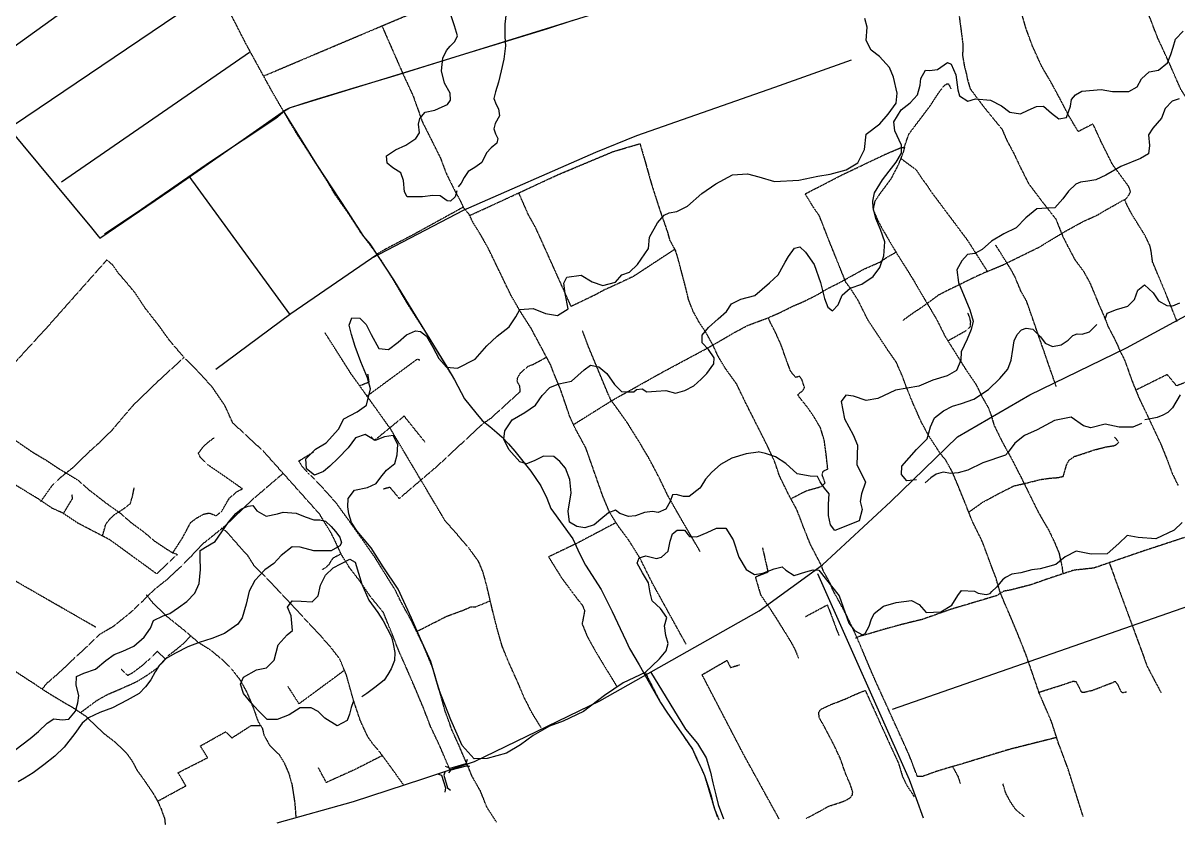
# Model space of a CAD drawing. Header units: inches. Extents: x 656613 to 663183, y 2250019 to 2254699.
# Drawn here: x 658431 to 660230, y 2250039 to 2251288 of the extents above; entities that cross this region are included whole.
import ezdxf

# ---------------------------------------------------------------- set-up
doc = ezdxf.new("R2010")
doc.units = ezdxf.units.IN
doc.header["$MEASUREMENT"] = 0
doc.linetypes.add('DASHED', pattern=[0.75, 0.5, -0.25])

msp = doc.modelspace()

# ---------------------------------------------------------------- linework, layer by layer
at = {"color": 4, "linetype": 'Continuous'}
for p, q in [((658351.73, 2251204.76), (658679.62, 2251441.58)), ((658415.72, 2251129.42), (658734.58, 2251344.98)), ((658490.58, 2251040.81), (658783.65, 2251243.09)), ((658846.7, 2250834.88), (658689.59, 2251049.58)), ((660285.15, 2250392.89), (659784.83, 2250218.6))]:
    msp.add_line(p, q, dxfattribs=at)
at = {"color": 7, "linetype": 'DASHED'}
for points in [[(659097.73, 2250741.51), (659056.41, 2250809.46), (659030.03, 2250850.71), (659006.74, 2250889.98), (658989.5, 2250917.66), (658975.69, 2250937.01), (658956.71, 2250962.37), (658937.91, 2250991.55), (658917.86, 2251019.94), (658902.94, 2251044.86), (658855.68, 2251118.56), (658819.82, 2251179.98), (658777.84, 2251256.56), (658697.39, 2251414.07), (658676.34, 2251456.16), (658664.04, 2251477.05), (658656.12, 2251493.95), (658638.69, 2251516.33)], [(660198.5, 2251265.65), (660162.35, 2251359.81), (660144.43, 2251412.86), (660135.85, 2251439.65), (660132.78, 2251455.85), (660131.06, 2251467.51), (660131.65, 2251478.18), (660133.08, 2251484.04), (660143.37, 2251492.31), (660156.73, 2251499.11), (660165.56, 2251503.3), (660175.17, 2251507), (660175.17, 2251507), (660175.42, 2251507)], [(658805.61, 2251205.91), (658905.81, 2251248.39), (659027.42, 2251299.83), (659108.8, 2251326.25)], [(659888.7, 2251304.63), (659895.13, 2251255.69), (659894.68, 2251237.65), (659897.51, 2251220.92), (659901.04, 2251207.51), (659902.18, 2251200.67), (659906.5, 2251186)], [(659933.25, 2250901.34), (659957.23, 2250911.37), (660014.45, 2250939.45), (660053.44, 2250963.17), (660082.91, 2250979.39), (660104.6, 2250989.12), (660119.95, 2250998.26), (660134.56, 2251006.36), (660144.37, 2251012.1), (660148.16, 2251013.43), (660153.4, 2251019.61), (660156.34, 2251025.76), (660153.66, 2251033.59), (660128.42, 2251067.75), (660110.25, 2251104.06), (660102.85, 2251120.46), (660098.63, 2251129.54), (660097.59, 2251131.05), (660074.91, 2251119.26), (660060.78, 2251142.92), (660046.32, 2251170.65), (660032.4, 2251196.35), (660017.74, 2251221.27), (660003.47, 2251252.81), (659993.07, 2251281.36), (659987.38, 2251301.59)], [(658989.97, 2251283.99), (659023.4, 2251207.8), (659038.45, 2251175.26), (659053.13, 2251134.08), (659066.81, 2251106.86), (659081.03, 2251078.37), (659090.61, 2251053.12), (659103.77, 2251026.65), (659111.37, 2251013.05), (659116.65, 2251001.44), (659040.12, 2250959.35), (658998.05, 2250937.36), (658981.92, 2250928.28)], [(660385.09, 2250913.07), (660377.8, 2250927.33), (660358.41, 2250962.08), (660335.88, 2251001.86), (660317.04, 2251033.57), (660302.89, 2251059), (660294.18, 2251078.17), (660288.33, 2251093.32), (660283.01, 2251107.2), (660276.18, 2251120.56), (660261.84, 2251141.67), (660248.25, 2251164.07), (660234.67, 2251185.19), (660224.63, 2251207.89), (660217.23, 2251225.05), (660198.5, 2251265.65)], [(659803.53, 2251094.48), (659811.36, 2251115.92), (659832.49, 2251143.94), (659845.41, 2251161.16), (659854.82, 2251175.79), (659860.77, 2251184.52), (659867.25, 2251191.74), (659870.01, 2251193.81), (659872.56, 2251193.6), (659875.18, 2251189.07), (659876.5, 2251186.04)], [(659906.5, 2251186), (659927.83, 2251157.62), (659956.13, 2251123), (659963.28, 2251106.34), (659974.84, 2251084.67), (659985.13, 2251062.73), (659997.5, 2251038.27), (660016.23, 2251013.41), (660039.88, 2250983.04), (660051.04, 2250955.26), (660058.4, 2250940.89), (660069.44, 2250919.97), (660083.23, 2250901.39), (660093.2, 2250883.25), (660099.83, 2250867.34), (660107.53, 2250848.66), (660115.46, 2250830.74), (660121.31, 2250815.59), (660129.72, 2250799.71), (660136.05, 2250786.6), (660139.76, 2250777.76), (660147.13, 2250763.14), (660158.61, 2250731.05), (660169.76, 2250703.53), (660180.83, 2250680.83), (660203.79, 2250631.64), (660214.95, 2250603.86), (660221.61, 2250585.92), (660230.57, 2250567.51)], [(659126.63, 2250988.55), (659171.17, 2251008.9), (659263.45, 2251051.74), (659350.26, 2251088.16), (659391.98, 2251100.49), (659399.81, 2251073.68), (659410.1, 2251037.01), (659418.69, 2251010.21), (659424.06, 2250993.78), (659429.67, 2250977.86), (659435.02, 2250962.19), (659438.28, 2250950.3), (659447.46, 2250933.42)], [(659712.63, 2250884.77), (659687.15, 2250948.08), (659671.47, 2250988.23), (659662.09, 2251001.55), (659649.53, 2251022.19), (659706.72, 2251051.79), (659775.3, 2251084.36), (659791.45, 2251091.22), (659799.53, 2251094.64), (659804.11, 2251094.46), (659802.2, 2251087.32), (659794.89, 2251068.4), (659783.08, 2251045.61), (659773.15, 2251032.24), (659765.44, 2251021.96), (659757.77, 2251010.15), (659755.18, 2250997.92), (659761.8, 2250982.52), (659768.38, 2250969.66), (659790.89, 2250931.4)], [(659798.41, 2251077.52), (659822.24, 2251059.94), (659832.16, 2251044.85), (659839.7, 2251035.06), (659845.19, 2251026.25), (659902.16, 2250950.15), (659933.25, 2250901.34), (659907.53, 2250889.51), (659889.63, 2250880.59), (659870.22, 2250871.14), (659857.87, 2250864.85), (659838.79, 2250850.84), (659829.25, 2250844.08), (659817.69, 2250836.53), (659808.4, 2250829.78), (659801.87, 2250825.11)], [(659446.2, 2250935.75), (659381.81, 2250893.53), (659356.35, 2250881.45), (659336.42, 2250872.5), (659322.57, 2250864.92), (659284.76, 2250846.8), (659254.63, 2250913.91), (659229.8, 2250968.91), (659218.26, 2250989.56), (659203.21, 2251023.77)], [(660228.88, 2250823.21), (660211.21, 2250867.27), (660200.89, 2250891.99), (660190.82, 2250915.96), (660188.51, 2250932.68), (660186.85, 2250940.78), (660179.47, 2250956.41), (660168.76, 2250973.77), (660160.4, 2250987.11), (660152.54, 2251001.21), (660147.24, 2251013.11)], [(659463.76, 2250320.64), (659411.62, 2250415.08), (659391.62, 2250455.16), (659374.11, 2250483.09), (659357.98, 2250504.69), (659344.66, 2250525.83), (659333.78, 2250552.08), (659307.86, 2250625.87), (659291.07, 2250656.86), (659282.35, 2250676.03), (659275.65, 2250696), (659268.16, 2250717.73), (659258.89, 2250739.95), (659252.51, 2250756.36), (659222.31, 2250812.8), (659205.33, 2250839.47), (659191.19, 2250863.89), (659155.62, 2250937.52), (659143.04, 2250959.68), (659132.06, 2250977.29), (659125.74, 2250990.41), (659116.65, 2251001.44)], [(660040.49, 2250722.25), (659994.55, 2250854.78), (659985.64, 2250870.4), (659979.28, 2250885.8), (659976.36, 2250892.86), (659970.58, 2250903.45), (659954.9, 2250928.61), (659945.75, 2250943.21)], [(659287.82, 2250662.31), (659351.04, 2250701.74), (659426.56, 2250744.07), (659497.34, 2250782.01), (659516.72, 2250792.98), (659539.37, 2250806.29), (659560.02, 2250817.29), (659589.82, 2250828.42), (659610.01, 2250837.12), (659629.92, 2250847.08), (659646.57, 2250854.2), (659665.73, 2250863.64), (659686.36, 2250875.65), (659701.74, 2250883.26), (659741.52, 2250905.22), (659766.25, 2250916.02), (659775.04, 2250922.26), (659790.89, 2250931.4), (659816.5, 2250890.63), (659836.67, 2250856.14), (659854.21, 2250826.68), (659867.11, 2250800.71), (659899, 2250749.63), (659915.95, 2250724.74), (659924.65, 2250706.58), (659934.61, 2250689.2), (659939.4, 2250676.83), (659943.46, 2250662.15), (659956.11, 2250636.43), (659971.59, 2250608.22), (659985.79, 2250580.49), (660012.92, 2250525.51), (660028.9, 2250498.07), (660037.6, 2250479.91), (660045.02, 2250462.23), (660047.52, 2250449.82), (660049.43, 2250442.48), (660050.94, 2250430.03)], [(659675.05, 2250442.38), (659657.38, 2250476.3), (659647.02, 2250502.31), (659636.64, 2250529.59), (659624.3, 2250552.27), (659609.55, 2250582.27), (659602.32, 2250603.76), (659590.7, 2250629.24), (659567.28, 2250675.63), (659554.38, 2250701.34), (659542.52, 2250726.06), (659525.08, 2250750.18), (659513.83, 2250769.06), (659505.64, 2250786.71), (659494.63, 2250806.36), (659484.19, 2250822.2), (659474.75, 2250839.33), (659467.84, 2250857.01), (659463.99, 2250873.47), (659450.13, 2250925.84), (659447.46, 2250933.42)], [(659095.52, 2250125.62), (659080.49, 2250160.96), (659065.89, 2250191.79), (659054.36, 2250221.79), (659039.81, 2250256.38), (659029.01, 2250281.31), (659016.46, 2250309.55), (659005.43, 2250337.52), (658992.28, 2250369.71), (658972.55, 2250394.05), (658954.31, 2250420.44), (658938.97, 2250440.28), (658926.94, 2250459.91), (658918.24, 2250478.57), (658911.39, 2250492.69), (658893.08, 2250522.89), (658805.77, 2250620.62), (658757.74, 2250665.1), (658745.07, 2250692.59), (658725.52, 2250721.25), (658702.73, 2250746.3), (658681.01, 2250768.06), (658658.71, 2250794.13), (658643.09, 2250815.99), (658621.52, 2250843.6), (658605.35, 2250867.99), (658592.89, 2250883.04), (658579.67, 2250898.33), (658570.04, 2250911.9), (658561.27, 2250919.13), (658468.04, 2250814.04), (658385.73, 2250724.1)], [(660082.56, 2250051.75), (660058.66, 2250127.29), (660044.28, 2250165.44), (660033.27, 2250199.57), (660014.21, 2250243.74), (660002.96, 2250276.6), (659993.6, 2250303.65), (659980.85, 2250335.72), (659969.44, 2250363.24), (659959.65, 2250385.7), (659953.02, 2250401.86), (659946.81, 2250423.11), (659924.7, 2250481.97), (659909.95, 2250511.72), (659897.72, 2250542.79), (659887.11, 2250568.79), (659878.36, 2250589.49), (659868.4, 2250607.38), (659859.31, 2250618.42), (659841.55, 2250645.84), (659830, 2250667.25), (659816.25, 2250698.55), (659808.28, 2250718.24), (659800.02, 2250740.22), (659791.3, 2250759.9), (659777.48, 2250779.76), (659746.95, 2250826.03), (659732.47, 2250855.28), (659720.19, 2250874.65), (659712.12, 2250885.45)], [(659871.78, 2250793.24), (659900.01, 2250809.1), (659906.76, 2250815.56), (659907.4, 2250822.68), (659905.49, 2250830.28), (659902.83, 2250837.09)], [(659627.11, 2250547.11), (659651.88, 2250559.81), (659668.83, 2250564.39), (659676.16, 2250567.05), (659680.39, 2250571.94), (659675.86, 2250584.57), (659677.54, 2250589.93), (659684.6, 2250593.6), (659682.48, 2250613.39), (659679.26, 2250637.73), (659673.33, 2250657.45), (659664.17, 2250673.06), (659652.95, 2250689.66), (659644.38, 2250700.2), (659638.92, 2250707.48), (659638.37, 2250710.01), (659645.65, 2250715.46), (659648.36, 2250720.33), (659644.6, 2250732.21), (659640.94, 2250737.75), (659634.62, 2250736.12), (659626.83, 2250745.66), (659619.9, 2250764.1), (659611.89, 2250786.84), (659603.16, 2250806.27), (659594.75, 2250822.65), (659591.85, 2250829.29)], [(659237.88, 2250190.47), (659223.17, 2250214.49), (659211.33, 2250237.94), (659202.05, 2250260.15), (659188.32, 2250290.43), (659177.44, 2250316.94), (659169.61, 2250344), (659161.69, 2250375.64), (659156.49, 2250397.66), (659151.29, 2250419.43), (659147.24, 2250433.34), (659140.61, 2250449.24), (659124.99, 2250470.85), (659115.14, 2250481.88), (659106.57, 2250492.41), (659088.44, 2250512.71), (659003.38, 2250655.95), (658942.2, 2250741.38), (658900.93, 2250806.28)], [(659485.75, 2250464.75), (659453.54, 2250520.15), (659434.93, 2250552.89), (659421.49, 2250580.88), (659405.46, 2250611.12), (659389.5, 2250637.81), (659372.77, 2250664.73), (659356.62, 2250687.6), (659346.73, 2250700.91), (659342.25, 2250710.75), (659312.02, 2250783.45), (659302.7, 2250808.21), (659302.7, 2250808.21)], [(658661.23, 2250464.5), (658671.29, 2250460.26), (658639.02, 2250430.04), (658566.2, 2250483.02), (658516.81, 2250508.71), (658493.07, 2250524.57), (658476.42, 2250532.19), (658454.75, 2250546.7), (658427.63, 2250563.37), (658408.36, 2250574.4), (658355.2, 2250607.03), (658229.85, 2250686.62), (658165.62, 2250728.05), (658135.83, 2250746.38), (658111.94, 2250761.51), (658100.91, 2250767.69), (658100.65, 2250767.94), (658110.05, 2250779.35)], [(658681.77, 2250767.3), (658639.5, 2250728.8), (658618.5, 2250708.41), (658602.5, 2250692.92), (658589.05, 2250677.21), (658569.87, 2250654.56), (658550.14, 2250634.69), (658533.61, 2250620.21), (658520.87, 2250607.56), (658508.12, 2250595.17), (658498.84, 2250587.91), (658489.07, 2250579.89), (658475.08, 2250566.21), (658458.1, 2250542.52)], [(658966.73, 2250707.13), (659045.23, 2250764.83), (659049.07, 2250763.36)], [(658992.28, 2250562.54), (659002.14, 2250565.23), (659016.93, 2250547.43), (659076.05, 2250597.88), (659147.85, 2250664.54), (659160.66, 2250673.38), (659205.2, 2250713.96), (659205.05, 2250722.34), (659200.6, 2250730.15), (659201.52, 2250736.01), (659205.72, 2250742.93), (659217.23, 2250753.27), (659225.56, 2250756.45), (659246.44, 2250767.69)], [(658955.16, 2250723.29), (658970.11, 2250729.11), (658968.12, 2250741.27)], [(660251.15, 2250732), (660228.1, 2250723.07), (660213.57, 2250740.63), (660164.57, 2250716.35)], [(659057.04, 2250635.5), (659024.64, 2250675.84), (658978.53, 2250638.04), (658973.1, 2250643.54)], [(658418.96, 2250637.99), (658445.44, 2250619.86), (658466.75, 2250607.23), (658485.26, 2250594.82), (658516.58, 2250576), (658532.84, 2250561.51), (658562.19, 2250538.85), (658582.52, 2250524.43), (658598.25, 2250510.7), (658619.36, 2250495.03), (658634.57, 2250482.05), (658655.39, 2250468.15), (658664.13, 2250462.69), (658679.23, 2250486.05), (658692.03, 2250510.12), (658701.57, 2250517.13), (658712.39, 2250523.14), (658720.24, 2250524.79), (658724.33, 2250523.58), (658732, 2250520.65), (658740.52, 2250527.9), (658752.37, 2250548.15), (658764.64, 2250558.5), (658772.71, 2250562.44), (658745.19, 2250581.83), (658718.44, 2250600.21), (658706.8, 2250612.23), (658704.16, 2250618.03), (658712.11, 2250628.82), (658719.12, 2250635.03), (658728.65, 2250642.29)], [(659904.27, 2250526.14), (659925.71, 2250541.44), (659950.9, 2250555.04), (659974.58, 2250567.1), (659993.83, 2250571.46), (660016.36, 2250577.15), (660030.56, 2250579.15), (660043.51, 2250580.11), (660051.61, 2250582.01), (660057.13, 2250601.16), (660060.83, 2250607.31), (660069.12, 2250613.03), (660084.8, 2250618.1), (660099.71, 2250623.16), (660118.69, 2250628.03), (660130.36, 2250629.73), (660133.38, 2250631.05), (660138.15, 2250634.94), (660134.25, 2250639.96), (660131.14, 2250643.21)], [(659168.41, 2250043.24), (659153.53, 2250066.15), (659143.7, 2250091.06), (659130.33, 2250114.73), (659123.43, 2250131.65), (659117.89, 2250144.01), (659110.2, 2250162.19), (659099.11, 2250186.66), (659088.44, 2250216.22), (659079.22, 2250249.61), (659069.24, 2250283.25), (659054.4, 2250318.84), (659035.69, 2250357.43), (659021.27, 2250383.37), (659010.21, 2250405.81), (658994.54, 2250430.72), (658978.33, 2250456.89), (658940.31, 2250510.67), (658918.7, 2250540.57), (658897.45, 2250564.37), (658885.03, 2250577.65), (658875.73, 2250586.14), (658866.15, 2250596.91), (658860.65, 2250605.97), (658883.28, 2250620.04)], [(657910.36, 2250599.89), (658148.81, 2250449.18), (658291.85, 2250359.4), (658366.07, 2250312.52), (658447.52, 2250259.4), (658462.14, 2250249.4)], [(658836.11, 2250586.66), (658785.49, 2250543.33), (658745.24, 2250504.34), (658710.9, 2250476.63), (658691.21, 2250455.8), (658670.55, 2250435.39), (658653.72, 2250420.04), (658635.37, 2250405.45), (658616.24, 2250386.56), (658598.9, 2250370.19), (658571.89, 2250348.31), (658550.43, 2250335.69), (658530.92, 2250317.1), (658510.16, 2250297.98), (658495.41, 2250283.77), (658478.65, 2250268.53), (658467.62, 2250259.21), (658460.41, 2250250.46), (658493.27, 2250230.39), (658508.42, 2250221.73), (658527.44, 2250209.07), (658556.11, 2250181.82), (658573.88, 2250168.13), (658592.22, 2250150.37), (658601.6, 2250137.05), (658608.43, 2250123.95), (658621.19, 2250106.11), (658633.96, 2250087.25), (658640.52, 2250075.66), (658645.53, 2250064.82), (658649, 2250055.22), (658651.4, 2250048.65), (658652.33, 2250038.75)], [(658554.78, 2250489.77), (658559.93, 2250507.82), (658566.4, 2250515.8), (658572.9, 2250522), (658588.99, 2250532.41), (658598.01, 2250539.66), (658601.61, 2250551.91), (658603.95, 2250563.89)], [(658543.99, 2250346.93), (658409.41, 2250424.2), (658278.06, 2250512.09), (658259.29, 2250524.76), (658259.29, 2250525.01), (658268.99, 2250537.1), (658273.74, 2250541.49), (658261.93, 2250548.68), (658261.68, 2250548.42)], [(658493.83, 2250524.17), (658507.68, 2250546.9), (658507.56, 2250553.75)], [(659354.77, 2250509.78), (659293.13, 2250477.27), (659249.52, 2250456.52), (659270.42, 2250423.05), (659286.55, 2250401.45), (659296.7, 2250387.89), (659301.88, 2250381.87), (659305.85, 2250372.79), (659303.98, 2250363.1), (659301.89, 2250352.15), (659309.58, 2250333.21), (659319.03, 2250315.82), (659327.93, 2250300.72), (659355.65, 2250254.85)], [(659023.43, 2250101.58), (659004.04, 2250128.53), (658985.82, 2250153.4), (658976.75, 2250163.68), (658967.89, 2250176.25), (658956.28, 2250201.47), (658945.57, 2250233.32), (658934.74, 2250272.02), (658924.39, 2250297.27), (658910.62, 2250315.09), (658895.59, 2250332.14), (658850.02, 2250381.23), (658827.76, 2250405.02), (658807.56, 2250426.55), (658791.81, 2250441.3), (658781.36, 2250457.9), (658773.07, 2250466.92), (658760.89, 2250480.96), (658753.37, 2250489.48), (658748.96, 2250494.75), (658740.2, 2250501.73)], [(660261.34, 2250493.54), (660174.63, 2250465), (660098.81, 2250438.93), (660067.85, 2250435.65), (660030.19, 2250423.13), (660000.37, 2250412.76), (659969.75, 2250404.91), (659958.85, 2250402.97), (659947.53, 2250395.93), (659876.46, 2250374.76), (659832.24, 2250359.08), (659800.1, 2250351.22), (659772.52, 2250343.68), (659752.03, 2250337.51), (659733.57, 2250332.4), (659727.76, 2250329.77)], [(658926.33, 2250461.22), (658913.32, 2250454.11), (658909.85, 2250448.97), (658907.39, 2250444.36), (658903.39, 2250440.49), (658896.35, 2250436.06)], [(659583.01, 2250470.32), (659591.53, 2250432.6), (659571.84, 2250424.92), (659579.94, 2250397.36), (659592.19, 2250379.51), (659604.2, 2250360.89), (659618.84, 2250337.49), (659627.99, 2250322.38), (659633.77, 2250311.8), (659636.69, 2250304.22), (659639.08, 2250298.67)], [(660041.21, 2250174.96), (659967.41, 2250156.37), (659897.36, 2250134.96), (659868.78, 2250126.64), (659851.33, 2250121.29), (659839.96, 2250117.05), (659831.88, 2250114.13), (659824.25, 2250114.27), (659811.47, 2250147.61), (659755.2, 2250271.5), (659730.17, 2250330.86), (659713.94, 2250365.38), (659700.02, 2250391.08), (659692.15, 2250405.44), (659688.16, 2250415.8), (659677.93, 2250434.19), (659674.87, 2250442.72)], [(660123.12, 2250447.29), (660182.55, 2250285.22), (660204.1, 2250244.39)], [(658622.51, 2250398.03), (658632.94, 2250384.73), (658654.38, 2250364.23), (658682.98, 2250341.3), (658704.13, 2250323.08), (658722.62, 2250311.68), (658742.21, 2250295.47), (658755.4, 2250282.21), (658768.65, 2250265.14), (658778.62, 2250247.25), (658784.17, 2250234.38), (658791.08, 2250216.96), (658796.96, 2250200.03), (658803.49, 2250189.71), (658806.22, 2250178.58), (658815.14, 2250162.45), (658829.87, 2250148.2), (658837.45, 2250136.12), (658845.12, 2250118.2), (658849.72, 2250102.01), (658852.57, 2250083.77), (658854.29, 2250072.61), (658854.97, 2250062.72), (658855.54, 2250059.17), (658855.63, 2250050.71)], [(659044.09, 2250340.11), (659091.24, 2250364.13), (659114, 2250372.3), (659122.4, 2250375.79), (659128.6, 2250378.68), (659135.72, 2250378.54), (659158.76, 2250388.05)], [(659649.91, 2250363.38), (659683.91, 2250381.69), (659702.02, 2250333.69)], [(658520.37, 2250213.78), (658546.59, 2250233.25), (658563.2, 2250242.4), (658584.9, 2250251.62), (658608.6, 2250262.41), (658624.95, 2250272.57), (658641.26, 2250284.25), (658659.22, 2250304.35), (658670.51, 2250312.9), (658679.77, 2250320.67), (658692.21, 2250333.35)], [(658652.71, 2250297.06), (658640.33, 2250309.13), (658628.83, 2250298.03), (658616.31, 2250286.92), (658601.01, 2250275.25), (658593.96, 2250271.58), (658583.63, 2250281.07)], [(659608.81, 2250048.18), (659552.4, 2250150.47), (659488.79, 2250272.72), (659527.55, 2250295.17), (659533.08, 2250284.07), (659547.75, 2250288.36)], [(658931.6, 2250279.67), (658860.79, 2250227.44), (658843.81, 2250254.36)], [(659400.28, 2250276.18), (659424.06, 2250229.44), (659460.36, 2250176.43), (659473.97, 2250156.56), (659492.56, 2250115.85), (659508.04, 2250063.76), (659515.2, 2250046.65)], [(660013.6, 2250245.51), (660053.36, 2250258.07), (660067.01, 2250262.86), (660071.34, 2250262.16), (660076.34, 2250252.58), (660079.5, 2250246.02), (660083.83, 2250245.58), (660097.25, 2250248.58), (660129.11, 2250260.94), (660132.17, 2250262.69), (660135.72, 2250258.58), (660141.52, 2250246.47), (660143.59, 2250244.73), (660147.89, 2250245.81), (660149.92, 2250246.1)], [(659650.99, 2250048.83), (659674.17, 2250061.13), (659685.49, 2250067.66), (659700.91, 2250072.73), (659712.28, 2250076.71), (659719.58, 2250081.14), (659723.31, 2250085.78), (659723.49, 2250090.1), (659719.73, 2250101.98), (659713.39, 2250116.11), (659703.77, 2250143.15), (659694.27, 2250163.33), (659684.29, 2250182.49), (659676.67, 2250196.6), (659671.43, 2250205.67), (659670.53, 2250214.04), (659674, 2250219.17), (659690.14, 2250226.54), (659712.11, 2250235.01), (659726.99, 2250241.84), (659733.8, 2250244.74), (659743.15, 2250248.19), (659781.45, 2250163.92), (659794.65, 2250135.41), (659801.12, 2250113.91), (659807.44, 2250101.05), (659811.37, 2250094.76), (659815.53, 2250088.98), (659819.2, 2250082.43)], [(658640.52, 2250075.66), (658684.57, 2250099.72), (658672.28, 2250120.11), (658718.39, 2250143.43), (658707.15, 2250161.8), (658746.66, 2250184.01), (658756.48, 2250174.5), (658786.39, 2250193.77), (658801.08, 2250193.52)], [(658990.67, 2250146.78), (658948.69, 2250125.39), (658903.29, 2250104.87), (658890.95, 2250128.06)], [(659879.09, 2250129.65), (659887.55, 2250113.98), (659891.04, 2250103.36)], [(659990.82, 2250051.54), (659977.93, 2250062.01), (659969.06, 2250075.09), (659962.76, 2250086.68), (659960.36, 2250092.99), (659957.65, 2250102.61)]]:
    msp.add_lwpolyline(points, dxfattribs=at)
at = {"color": 7, "linetype": 'Continuous'}
for points in [[(658826.95, 2250041.75), (658945.44, 2250075.38), (659053.58, 2250110.41), (659134.31, 2250137.83), (659329.26, 2250232.26), (659577.52, 2250372.38), (659676.52, 2250443.97), (659783.14, 2250542.97), (659886.71, 2250643.49), (659999.42, 2250708.98), (660150.2, 2250782.09), (660310.13, 2250868.91), (660422.84, 2250932.88), (660526.4, 2250989.23), (660757.91, 2251076.05), (660896.51, 2251138.49), (661071.67, 2251199.42), (661397.61, 2251330.4)], [(659009.1, 2251206.32), (659112.53, 2251238.3), (659248.35, 2251279.89), (659287.95, 2251292.8)], [(657929.83, 2251124.15), (658061.32, 2251178.32), (658124.15, 2251204.79), (658168.88, 2251216.92), (658203.73, 2251231.41), (658295.01, 2251260.99), (658537.57, 2250969.44)], [(658837.99, 2251151.58), (658845.88, 2251156.51), (658881.13, 2251167.64), (658944.61, 2251187.1), (659009.1, 2251206.32)], [(658537.57, 2250969.44), (658547.91, 2250956.43), (658550.69, 2250953.37), (658661.24, 2251028.73), (658779.18, 2251110.39), (658839.84, 2251153.11)], [(658836.28, 2251151.78), (658888.14, 2251067.81), (658936.03, 2250995.19), (658961.48, 2250955.96), (658971.07, 2250944.22)], [(658971.07, 2250944.22), (659007.87, 2250888.43), (659043.63, 2250829.34), (659090.99, 2250752.67), (659102.82, 2250732.55), (659118.42, 2250703.02), (659136.08, 2250681.09), (659146.18, 2250668.84), (659158.07, 2250659.63), (659169.19, 2250650.43), (659177.54, 2250643.01), (659187.13, 2250632.8), (659196.98, 2250621.32), (659222.21, 2250589.95), (659237.34, 2250567.28), (659246.89, 2250547.93), (659253.16, 2250531.66), (659287.2, 2250484.76), (659298.01, 2250461.86), (659307.31, 2250443.53), (659331.5, 2250405.58), (659348.59, 2250371.47), (659361.41, 2250345.01), (659370.71, 2250324.91), (659375.47, 2250313.46), (659390.58, 2250288), (659411.47, 2250251.33), (659424.06, 2250229.44), (659433.63, 2250214.66), (659460.36, 2250176.43), (659473.97, 2250156.56), (659480.75, 2250141.3), (659487.54, 2250127.55), (659492.56, 2250115.85), (659498.06, 2250098.57), (659502.81, 2250083.83), (659505.54, 2250072.65), (659508.04, 2250063.76), (659510.54, 2250056.64), (659512.55, 2250051.8)], [(659088.33, 2250130.15), (659096.3, 2250127.16), (659121.23, 2250134.64), (659123.23, 2250141.12)], [(659094.31, 2250119.68), (659097.8, 2250124.67), (659121.73, 2250130.65), (659126.72, 2250130.15)], [(659076.56, 2250118.46), (659082.89, 2250116.02), (659089.22, 2250096.55), (659087.76, 2250089.74)], [(659087.76, 2250120.89), (659086.3, 2250116.51), (659092.14, 2250096.55), (659097.01, 2250092.66)]]:
    msp.add_lwpolyline(points, dxfattribs=at)
at = {"color": 4, "linetype": 'Continuous'}
for points in [[(658557.72, 2250959.9), (658615.57, 2250998.22), (658723.05, 2251072.8), (658824.82, 2251140.18), (658834.83, 2251148.97), (658839.84, 2251153.11), (658845.88, 2251156.51), (658849.17, 2251157.58), (659045.35, 2251217.54), (659311.8, 2251300.2)], [(658974.62, 2250922.69), (659117.07, 2250996.78), (659323.44, 2251086.99), (659387.31, 2251113.2), (659602.26, 2251188.39), (659721.83, 2251231.24)], [(658731.29, 2250749.26), (658848.17, 2250835.97), (658981.96, 2250927.72)], [(659834.01, 2250049.12), (659822.81, 2250079.44), (659811.88, 2250109.25), (659669.1, 2250430.24)], [(659408.3, 2250277.48), (659462.95, 2250188.08), (659481.63, 2250165.64), (659495.23, 2250143.23), (659501.72, 2250120.86), (659505.7, 2250104.35), (659510.43, 2250085.8), (659513.89, 2250070.32), (659522.15, 2250048.09)]]:
    msp.add_lwpolyline(points, dxfattribs=at)
at = {"color": 1, "linetype": 'Continuous'}
for points in [[(659106.66, 2251027.03), (659104.27, 2251017.61), (659097.01, 2251010.9), (659091.41, 2251011.58), (659080.61, 2251019.04), (659069.16, 2251019.89), (659053.43, 2251017.62), (659038.69, 2251017.41), (659029.28, 2251017.78), (659025.09, 2251025.33), (659023.78, 2251043.08), (659019.26, 2251054.94), (659006.93, 2251062.63), (658998.16, 2251070.12), (658996.96, 2251081.27), (659011.04, 2251090.61), (659027.18, 2251098.21), (659042.76, 2251108.59), (659048.46, 2251117.3), (659047.22, 2251130.73), (659048.85, 2251139.9), (659057.58, 2251149.67), (659072.53, 2251152.93), (659083.63, 2251157.66), (659091.96, 2251161.34), (659096.93, 2251168.27), (659096.49, 2251179.17), (659087.59, 2251194.53), (659082.94, 2251214), (659084.65, 2251233.57), (659090.81, 2251245.59), (659096.28, 2251252.52), (659103.79, 2251259.49), (659107.96, 2251268.43), (659102.87, 2251284.35), (659097.25, 2251301.02)], [(659184.05, 2251309.15), (659181.38, 2251286.52), (659181.45, 2251266.97), (659182.45, 2251252.77), (659179.75, 2251231.92), (659175.73, 2251214.09), (659171.45, 2251196.26), (659166.87, 2251181.47), (659164.25, 2251170.78), (659167.96, 2251161.44), (659171.38, 2251154.64), (659173.34, 2251144), (659166.17, 2251131.72), (659164.27, 2251123.57), (659166.69, 2251115.73), (659170.37, 2251108.68), (659169.22, 2251101.3), (659160.19, 2251093.81), (659152.69, 2251086.34), (659145.57, 2251071.26), (659134.52, 2251063.48), (659124.46, 2251056.99), (659118.01, 2251047.5), (659113.32, 2251039.06), (659108.58, 2251033.41)], [(659400.28, 2250276.18), (659365.73, 2250260.14), (659336.59, 2250240.38), (659304.22, 2250215.74), (659272.47, 2250200.26), (659251.25, 2250192.57), (659225.57, 2250178.2), (659205.99, 2250163.67), (659184.11, 2250150.62), (659153.76, 2250142.03), (659133.68, 2250141.71), (659115.03, 2250162.26), (659097.56, 2250202.64), (659078.71, 2250250.11), (659066.02, 2250293.36), (659050.16, 2250328.94), (659036.15, 2250360.74), (659015.29, 2250406.4), (658992.08, 2250440.84), (658973.27, 2250470.53), (658951.47, 2250496.62), (658942.61, 2250509.94), (658938.56, 2250523.6), (658936.85, 2250534.5), (658937.39, 2250547.21), (658947.33, 2250560.57), (658967.59, 2250564.7), (658980.96, 2250570.75), (658988.15, 2250580.77), (658996.86, 2250591.57), (659009.9, 2250601.94), (659013.74, 2250615.46), (659014.73, 2250631.74), (659007.37, 2250645.6), (658994.2, 2250643.36), (658979.29, 2250638.05), (658963.89, 2250646.95), (658948.99, 2250641.9), (658937.3, 2250626.47), (658921.57, 2250610.22), (658908.82, 2250598.08), (658898.81, 2250589.29), (658884.92, 2250583.74), (658872.56, 2250593.46), (658871.52, 2250609.45), (658886.26, 2250624.16), (658902.86, 2250634.32), (658922.57, 2250655.71), (658930.69, 2250671.59), (658951.34, 2250682.58), (658966.15, 2250692.97), (658972.32, 2250718.47), (658967.71, 2250735.42), (658956.87, 2250760.41), (658948.07, 2250784.4), (658942.67, 2250802.87), (658939.11, 2250817.55), (658942.99, 2250828.78), (658955.44, 2250828.47), (658965.27, 2250818.71), (658973.42, 2250803.09), (658984.97, 2250781.17), (659000.25, 2250779.63), (659015.55, 2250791.3), (659028.32, 2250802.42), (659042.19, 2250808.98), (659050.08, 2250807.84), (659059.61, 2250800.62), (659069.05, 2250783.49), (659078.51, 2250765.85), (659090.68, 2250752.32), (659107.74, 2250750.81), (659135.2, 2250764.7), (659153.65, 2250785.57), (659169.4, 2250800.55), (659188.47, 2250814.81), (659198.63, 2250830.47), (659205.04, 2250842), (659225.6, 2250843.59), (659244.79, 2250835.76), (659263.4, 2250832.75), (659279.99, 2250843.17), (659275.26, 2250866.98), (659273.21, 2250882.95), (659277.88, 2250892.42), (659300.19, 2250895.31), (659317.39, 2250885.16), (659334.27, 2250879.58), (659354, 2250884.71), (659363.97, 2250896.05), (659375.85, 2250900.04), (659388.35, 2250912.18), (659405.46, 2250937.34), (659406.68, 2250954.64), (659419.26, 2250976.94), (659429.48, 2250989.04), (659437.55, 2250992.46), (659449.71, 2250994.69), (659466.09, 2251003.32), (659488.37, 2251022.98), (659510.48, 2251038.06), (659510.48, 2251038.06), (659536.17, 2251051.93), (659559.78, 2251053.56), (659577.4, 2251048.76), (659601.41, 2251041.76), (659639.5, 2251043.63), (659669.39, 2251049.93), (659688.4, 2251052.77), (659713.45, 2251059.51), (659731.31, 2251070.46), (659741.88, 2251091.46), (659744.27, 2251115.38), (659765.6, 2251131.21), (659778.81, 2251146.66), (659790.97, 2251163.62), (659792.99, 2251179.4), (659786.97, 2251203.95), (659780.86, 2251219.36), (659765.06, 2251236.39), (659752.44, 2251246.1), (659744.55, 2251261.47), (659746.24, 2251281.82), (659742.44, 2251295.48)], [(660232.12, 2251170.43), (660220.99, 2251166.97), (660210.5, 2251155.14), (660204.65, 2251140.07), (660190.92, 2251124.64), (660184.48, 2251114.14), (660186.03, 2251097.66), (660184.21, 2251084.43), (660171.87, 2251077.14), (660141.31, 2251064.76), (660117.63, 2251051.47), (660102.24, 2251044.14), (660090.07, 2251041.93), (660078.4, 2251040.23), (660071.32, 2251037.59), (660059.81, 2251026.51), (660051.11, 2251014.45), (660038.38, 2251000.3), (660025.92, 2251000.12), (660010.43, 2250999.13), (659993.37, 2250984.92), (659978.12, 2250969.46), (659958.95, 2250960.05), (659939.81, 2250948.6), (659925.28, 2250935.69), (659913.94, 2250929.43), (659902.53, 2250927.49), (659893.28, 2250917.96), (659885.64, 2250903.64), (659888.51, 2250884.13), (659899.65, 2250856.37), (659905.74, 2250841.49), (659911.38, 2250823.8), (659908.28, 2250811.06), (659901.67, 2250795.74), (659892.59, 2250776.06), (659891.8, 2250762.85), (659885.2, 2250746.76), (659870.59, 2250738.42), (659848.33, 2250731.75), (659826.61, 2250722.55), (659790.11, 2250716.18), (659762.61, 2250703.34), (659744.61, 2250700.29), (659724.92, 2250706.86), (659712.94, 2250708.46), (659705.73, 2250698.71), (659710.51, 2250671.62), (659724.15, 2250646.44), (659730.77, 2250630.54), (659729.75, 2250600.07), (659735.52, 2250589.24), (659743.68, 2250572.86), (659737.11, 2250554.99), (659735.28, 2250542.53), (659738.03, 2250530.13), (659733.49, 2250512.55), (659695.86, 2250497.79), (659688.85, 2250506.58), (659685.56, 2250520.74), (659686.02, 2250538.77), (659686.78, 2250554.52), (659679.76, 2250563.55), (659672.73, 2250573.6), (659668.52, 2250581.92), (659657.33, 2250582.52), (659637.18, 2250586.03), (659619.12, 2250602.01), (659602.94, 2250612.18), (659587.84, 2250617.8), (659576.36, 2250620.17), (659576.11, 2250619.91), (659557.6, 2250617.11), (659535.09, 2250610.43), (659517.46, 2250600.28), (659504.18, 2250588.66), (659494.2, 2250577.6), (659487.02, 2250565.83), (659485.53, 2250563.77), (659485.53, 2250563.77), (659468.47, 2250550.33), (659459.82, 2250550.46), (659448.58, 2250553.59), (659442.49, 2250553.25), (659439.11, 2250542.54), (659432.18, 2250530.76), (659420.58, 2250525.52), (659411.39, 2250527.42), (659399.22, 2250525.72), (659385.07, 2250520.44), (659374.41, 2250519.52), (659360.61, 2250523.89), (659353.66, 2250529.12), (659342.8, 2250525.15), (659331.02, 2250515.08), (659320.49, 2250506.3), (659306.33, 2250501.78), (659293.58, 2250503.88), (659282.03, 2250510.56), (659279.96, 2250527.79), (659285.09, 2250556.04), (659282.7, 2250577.32), (659276.05, 2250594.74), (659267.23, 2250605.27), (659257.96, 2250612.75), (659241.68, 2250613.27), (659227.06, 2250605.95), (659215.44, 2250601.47), (659204.71, 2250604.61), (659187.87, 2250623.65), (659179.98, 2250639.78), (659181.28, 2250653), (659192.69, 2250669.92), (659212.83, 2250681.63), (659229.16, 2250693.04), (659239.85, 2250707.91), (659251.84, 2250720.52), (659265.73, 2250726.05), (659285.23, 2250730.15), (659305.01, 2250748.2), (659315.06, 2250755.2), (659328.07, 2250752.6), (659340.19, 2250742.11), (659352.17, 2250725.28), (659363.29, 2250714.02), (659371.17, 2250713.63), (659372.95, 2250713.91), (659382.61, 2250713.8), (659386.87, 2250717.41), (659395.24, 2250718.55), (659402.95, 2250713.84), (659417.42, 2250714.81), (659432.15, 2250715.54), (659447.47, 2250711.7), (659461.9, 2250715.72), (659476.01, 2250723.28), (659487.53, 2250733.6), (659496.03, 2250742.1), (659506.96, 2250757.24), (659507.57, 2250766.89), (659498.71, 2250779.45), (659489.13, 2250789.97), (659489.18, 2250802.16), (659498.65, 2250813.97), (659513.67, 2250827.64), (659526.96, 2250839), (659534.64, 2250850.79), (659549.01, 2250858.36), (659570.78, 2250864.01), (659593.84, 2250883.38), (659607.11, 2250896.02), (659615.5, 2250911.37), (659618.22, 2250915.98), (659623.67, 2250924.43), (659632.6, 2250937.51), (659641.21, 2250939.66), (659649.74, 2250931.41), (659663.53, 2250912.32), (659673.41, 2250884.29), (659679.67, 2250859.25), (659684.98, 2250845.63), (659691.94, 2250839.89), (659700.68, 2250849.41), (659707.3, 2250864.23), (659719.57, 2250875.32), (659737.78, 2250881.42), (659755.37, 2250893.61), (659765.82, 2250907.73), (659772.13, 2250925.84), (659773.29, 2250947.43), (659766.62, 2250966.63), (659759.72, 2250984.04), (659755.37, 2251000.99), (659754.95, 2251010.63), (659754.69, 2251010.88), (659757.53, 2251023.86), (659769.65, 2251044.09), (659780.1, 2251057.7), (659791.06, 2251071.57), (659799.72, 2251085.66), (659799.72, 2251085.66), (659799.26, 2251098.09), (659788.98, 2251120.28), (659787.72, 2251134.73), (659798.85, 2251153.17), (659813.17, 2251164.04), (659824.4, 2251176.64), (659828.47, 2251191.68), (659829.57, 2251202.1), (659836.98, 2251215.16), (659843.35, 2251214.49), (659855.78, 2251216.2), (659871.11, 2251226.83), (659876.75, 2251224.37), (659884.14, 2251207.73), (659887.33, 2251184.42), (659890.03, 2251174.81), (659902.62, 2251166.87), (659915.03, 2251170.1), (659938.2, 2251168.16), (659955.38, 2251159.52), (659968.52, 2251149.31), (659985.08, 2251147.01), (659996.69, 2251152.51), (660010.07, 2251158.29), (660021, 2251158.71), (660033.12, 2251148.22), (660044.71, 2251139.25), (660056.63, 2251141.46), (660062.7, 2251158.81), (660064.56, 2251169.5), (660070.54, 2251176.7), (660080.36, 2251182.42), (660110.58, 2251185.15), (660128.44, 2251181.61), (660153.6, 2251181.97), (660166.71, 2251189.27), (660173.37, 2251201.56), (660185.4, 2251212.4), (660199.85, 2251214.89), (660214.16, 2251226.27), (660219.03, 2251239.29), (660222.65, 2251250.77), (660226.51, 2251263.27), (660238.26, 2251275.63)], [(660117.02, 2250826.72), (660119.93, 2250836.49), (660134.58, 2250842.03), (660152.04, 2250847.36), (660162.3, 2250857.41), (660167.65, 2250872.22), (660178.19, 2250880.49), (660191.37, 2250867.74), (660199.71, 2250855.68), (660213.05, 2250848.51), (660222.22, 2250847.88), (660233.33, 2250852.61)], [(659822.69, 2250576.52), (659807.71, 2250574.8), (659799.41, 2250585.09), (659800.21, 2250597.79), (659822.91, 2250624.01), (659839.42, 2250640.5), (659844.44, 2250659.35), (659851.08, 2250673.41), (659865.13, 2250684.28), (659879, 2250691.59), (659892.91, 2250695.6), (659912.38, 2250702.23), (659935.26, 2250717.54), (659952.53, 2250734.54), (659965, 2250749.19), (659970.61, 2250763.23), (659973.14, 2250779.52), (659974.95, 2250793), (659979.61, 2250803.22), (659986.61, 2250810.43), (659993.94, 2250813.07), (660004.39, 2250811.45), (660016.29, 2250799.18), (660023.32, 2250789.64), (660034.84, 2250784.48), (660048.28, 2250786.7), (660059.09, 2250794.22), (660066.34, 2250801.69), (660073.42, 2250804.33), (660081.06, 2250803.43), (660092.18, 2250807.4), (660103.98, 2250818.83)], [(660233.67, 2250709.19), (660221.8, 2250688.96), (660214.56, 2250681.24), (660206.48, 2250677.32), (660197.89, 2250673.89), (660190.29, 2250672.26), (660178.43, 2250670.12)], [(660173.28, 2250664.44), (660160, 2250658.62), (660138.65, 2250658.56), (660116.69, 2250663.57), (660094.67, 2250657.67), (660082.93, 2250660.54), (660063.63, 2250674.22), (660038.03, 2250669.28), (660010.81, 2250654.67), (659991.38, 2250645.5), (659976.33, 2250633.61), (659965.88, 2250619.49), (659961.63, 2250614.86), (659926.49, 2250602.93), (659903.03, 2250591.67), (659887.85, 2250587.39), (659876.42, 2250586.46), (659864.19, 2250588.32), (659853.3, 2250585.37), (659845.01, 2250579.66), (659836.48, 2250571.89)], [(658418.07, 2250155.3), (658441.91, 2250173.2), (658454.68, 2250184.32), (658468.43, 2250197.24), (658478.73, 2250204), (658491.72, 2250202.68), (658502.12, 2250203.35), (658512.33, 2250215.95), (658516.42, 2250229.23), (658517.75, 2250240.68), (658513.41, 2250256.36), (658514.19, 2250270.09), (658525.79, 2250275.35), (658543.73, 2250281.47), (658559.76, 2250294.93), (658572.81, 2250304.53), (658586.45, 2250309.57), (658603.59, 2250317.46), (658619.62, 2250331.42), (658629.29, 2250345.29), (658633.91, 2250357.56), (658649.04, 2250364.4), (658659.64, 2250368.37), (658672.96, 2250377.47), (658686.01, 2250386.82), (658698.24, 2250399.71), (658705.1, 2250414.81), (658707.52, 2250436.95), (658706.95, 2250455.23), (658707.01, 2250466.41), (658715.31, 2250471.62), (658730.15, 2250480.23), (658750.98, 2250510.78), (658762.18, 2250524.17), (658770.96, 2250531.16), (658781.81, 2250535.65), (658788.65, 2250536.52), (658794.9, 2250528.23), (658809.78, 2250519.83), (658827.25, 2250523.65), (658836.36, 2250526.08), (658856.46, 2250524.61), (658870.28, 2250518.98), (658884.08, 2250514.12), (658893.48, 2250514.26), (658901.91, 2250512.11), (658910.94, 2250503.86), (658917.43, 2250496.09), (658924.19, 2250487.05), (658926.89, 2250478.2), (658924.17, 2250473.58), (658911.08, 2250466.01), (658883.89, 2250465.84), (658862.7, 2250471.87), (658849.99, 2250471.92), (658833.19, 2250458.71), (658821.46, 2250446.33), (658807.4, 2250436.21), (658791.93, 2250419.71), (658783.32, 2250403.06), (658778.58, 2250382.66), (658772.33, 2250361.73), (658765.65, 2250351.47), (658744.55, 2250337.17), (658725.12, 2250329.25), (658705.15, 2250323.09), (658687.47, 2250316.22), (658668.59, 2250306.27), (658652.72, 2250297.64), (658642.74, 2250287.07), (658636.55, 2250277.32), (658629.91, 2250264.77), (658621.45, 2250253.97), (658611.97, 2250243.66), (658593.09, 2250233.21), (658570.17, 2250221.42), (658550.22, 2250214), (658532.58, 2250205.6), (658523.06, 2250197.32), (658511.39, 2250181.39), (658494.99, 2250159.79), (658480.23, 2250146.1), (658463.18, 2250132.63), (658446.63, 2250119.67), (658433.05, 2250111.58), (658422.98, 2250106.09)], [(660236.8, 2250510.29), (660224.21, 2250498.11), (660195.95, 2250484.75), (660168.45, 2250486.89), (660150.86, 2250489.68), (660138.1, 2250477.31), (660119.8, 2250461.06), (660095.14, 2250460.95), (660071.67, 2250465.43), (660054.28, 2250456.3), (660039.73, 2250444.66), (660027.07, 2250441.18), (660015.76, 2250437.98)], [(659400.28, 2250276.18), (659422.28, 2250297.35), (659433, 2250309.97), (659435.85, 2250321.44), (659432.08, 2250333.83), (659430.3, 2250348.8), (659433.63, 2250361.81), (659424.24, 2250376.14), (659411.07, 2250388.13), (659407.81, 2250400.53), (659405.5, 2250416.25), (659396.09, 2250431.6), (659387.45, 2250446.46), (659390.86, 2250454.9), (659400.97, 2250458.1), (659417.57, 2250453.79), (659425.66, 2250456.2), (659436.17, 2250465.51), (659439.21, 2250481.05), (659442.83, 2250492.54), (659450.1, 2250498.25), (659461.29, 2250497.91), (659469.08, 2250488.12), (659480.53, 2250487.54), (659496.68, 2250494.39), (659511.05, 2250501.22), (659525.79, 2250501.2), (659537.29, 2250482.83), (659546.14, 2250456.03), (659557.4, 2250436.64), (659570.24, 2250429.22), (659583.43, 2250430.95), (659601.1, 2250437.83), (659613.51, 2250440.81), (659619.18, 2250435.82), (659632.29, 2250427.64), (659650.5, 2250433), (659662.13, 2250436.49), (659670.79, 2250435.6), (659702.23, 2250395.69), (659717.45, 2250353.24), (659726.04, 2250341.69), (659738.86, 2250335.02), (659743.14, 2250337.12), (659749.31, 2250348.4), (659752.18, 2250358.61), (659756.85, 2250368.08), (659771.65, 2250379.49), (659791.38, 2250385.38), (659814.96, 2250388.54), (659827.27, 2250382.13), (659837.88, 2250369.95), (659861.02, 2250370.96), (659877.87, 2250381.39), (659887.53, 2250396.53), (659893.16, 2250404.33), (659913.34, 2250403.02), (659918.86, 2250399.89)], [(658945.1, 2250230.77), (658945.1, 2250230.77), (658941.96, 2250221.58), (658939.34, 2250211.12), (658935.95, 2250201.41), (658920.08, 2250193.29), (658901.07, 2250204.94), (658890.72, 2250215.7), (658879.95, 2250221.38), (658862.67, 2250221.37), (658845.32, 2250210.43), (658826.9, 2250202.78), (658811.4, 2250202.79), (658797.44, 2250216.55), (658786.05, 2250228.82), (658774.1, 2250243.63), (658769.53, 2250258.29), (658774.18, 2250268.78), (658794.57, 2250280.27), (658810.02, 2250283.31), (658822.01, 2250295.43), (658828.21, 2250319.16), (658842.17, 2250335.12), (658850.44, 2250341.6), (658848.78, 2250364.44), (658842.7, 2250378.07), (658850.16, 2250387.84), (658864.4, 2250387.55), (658881.44, 2250386.54), (658890.68, 2250395.83), (658894.22, 2250412.14), (658901.83, 2250427.76), (658914.08, 2250439.38), (658925.92, 2250445.66), (658939.77, 2250452.99), (658948.24, 2250448.04), (658958.48, 2250413.9), (658969.59, 2250388.92), (658983.38, 2250369.83), (658991.73, 2250357), (659005.12, 2250332.05), (659007.6, 2250321.17), (659009.87, 2250307.23), (659009.82, 2250295.03), (659004.2, 2250281.99), (658999.02, 2250273.02), (658993.32, 2250264.29), (658978.78, 2250252.89), (658966.48, 2250243.81), (658960.2, 2250239.39), (658958.7, 2250238.1)], [(660015.76, 2250437.98), (660002.74, 2250436.51), (659985.28, 2250431.44), (659971.32, 2250429.71), (659961.75, 2250424.24), (659956.98, 2250420.62), (659947.3, 2250409.39)], [(659918.86, 2250399.89), (659931.68, 2250397.66), (659937.5, 2250399.52), (659940.25, 2250402.61), (659947.3, 2250409.39)]]:
    msp.add_lwpolyline(points, dxfattribs=at)

doc.saveas('drawing.dxf')
